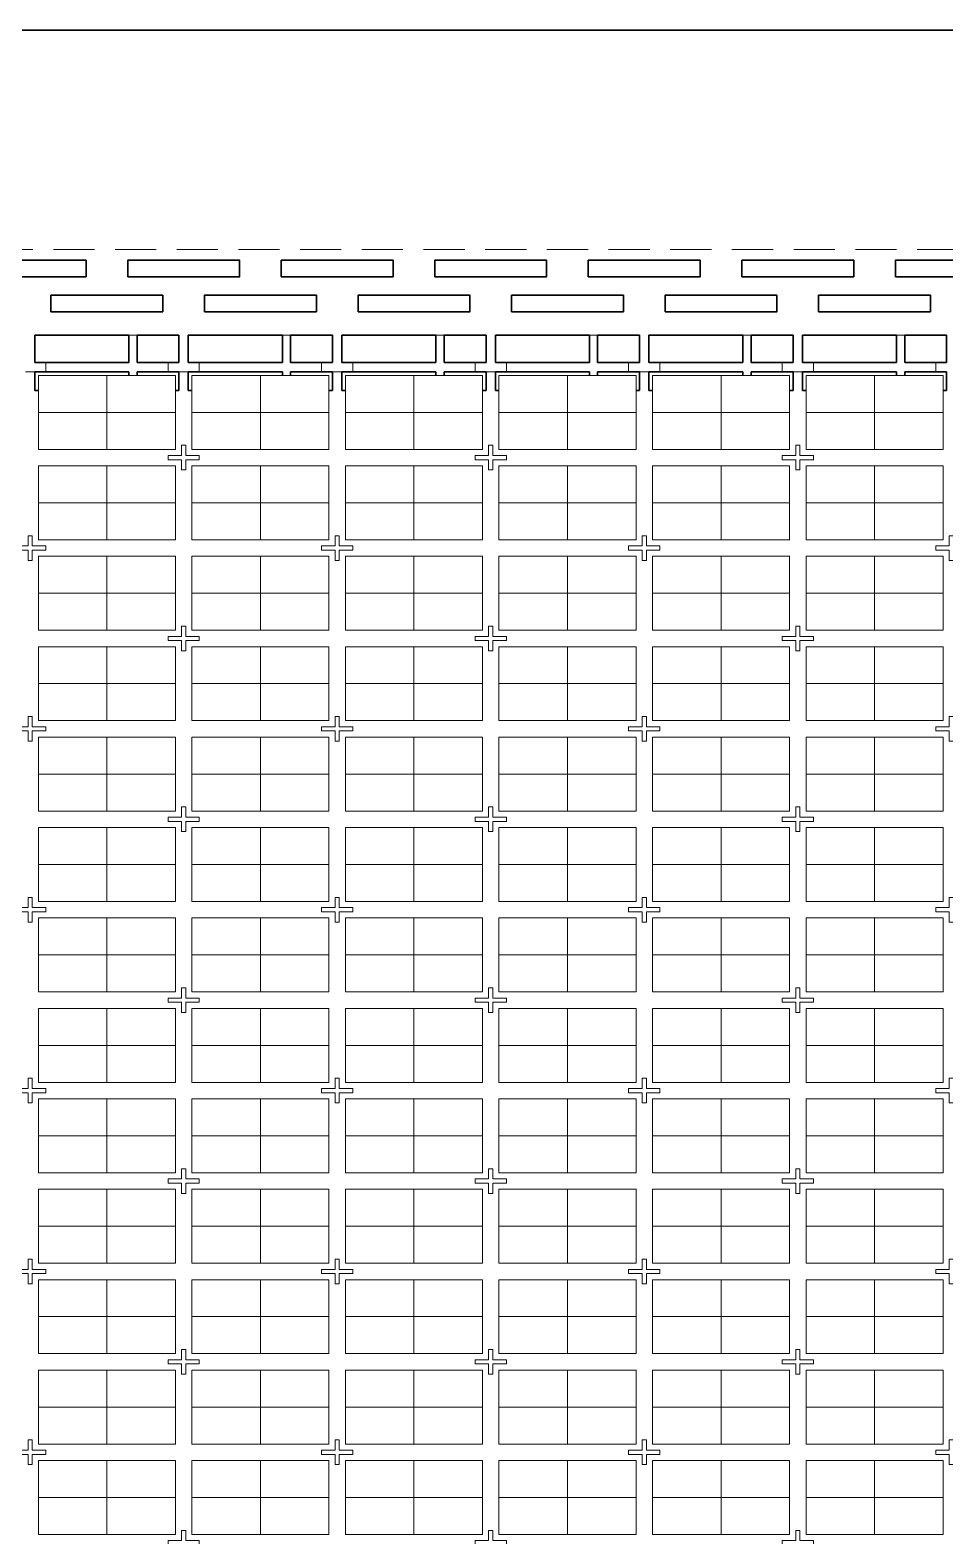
# Model space of a CAD drawing. Extents: x -109 to 32, y -47 to 43.
# Drawn here: x -28.02 to -11.34, y 4.98 to 32.46 of the extents above; entities that cross this region are included whole.
import ezdxf

# ---------------------------------------------------------------- set-up
doc = ezdxf.new("R2010")
doc.units = 0
doc.header["$LTSCALE"] = 3
doc.header["$MEASUREMENT"] = 0
for name, pattern in [('CENTER', [2, 1.25, -0.25, 0.25, -0.25]), ('HIDDEN', [0.375, 0.25, -0.125]), ('PHANTOM', [2.5, 1.25, -0.25, 0.25, -0.25, 0.25, -0.25])]:
    doc.linetypes.add(name, pattern=pattern)
for name, color, linetype, lineweight in [('CLIN', 1, 'CENTER', 15), ('DIM', 4, 'Continuous', 13), ('FULL METAL', 33, 'HIDDEN', 15), ('HIDN', 6, 'HIDDEN', 15), ('OBJ', 3, 'Continuous', 30), ('OBJ1', 7, 'Continuous', 30), ('OBJ3', 40, 'Continuous', 30), ('OBJ4', 7, 'Continuous', 30), ('PHANTOM', 5, 'PHANTOM', 15), ('SAW2', 3, 'HIDDEN', 13), ('TEXT', 2, 'Continuous', 20)]:
    doc.layers.add(name, color=color, linetype=linetype, lineweight=lineweight)

# ---------------------------------------------------------------- blocks, each defined once
blk = doc.blocks.new('*U3')
at = {"layer": 'OBJ1', "color": 0}
blk.add_lwpolyline([(-1.02, 0.15), (1.02, 0.15), (1.02, -0.15), (-1.02, -0.15)], close=True, dxfattribs=at)
blk = doc.blocks.new('*U2')
at = {"layer": 'OBJ1'}
for p in [(64.4, 0), (67.2, 0), (70, 0), (72.8, 0), (75.6, 0), (78.4, 0), (81.2, 0)]:
    blk.add_blockref('*U3', p, dxfattribs=at)
blk = doc.blocks.new('*U9')
at = {"layer": 'OBJ3'}
for p, q in [((-1.23, -0.005), (-1.23, -0.505)), ((-1.23, -0.005), (0.485, -0.005)), ((0.485, -0.005), (0.485, -0.505)), ((0.635, -0.005), (1.4, -0.005)), ((0.635, -0.005), (0.635, -0.505)), ((1.4, -0.005), (1.4, -0.505)), ((-1.23, -0.505), (0.485, -0.505)), ((0.635, -0.505), (1.4, -0.505))]:
    blk.add_line(p, q, dxfattribs=at)
at = {"layer": 'OBJ4'}
for p, q in [((-1.23, 0.165), (-1.23, 0.505)), ((-1.165, 0.505), (-1.23, 0.505)), ((1.335, 0.505), (1.4, 0.505)), ((1.4, 0.505), (1.4, 0.165)), ((-0.365, 0.165), (-1.23, 0.165)), ((0.485, 0.165), (-1.23, 0.165)), ((0.485, 0.23), (0.485, 0.165)), ((0.635, 0.23), (0.635, 0.165)), ((1.4, 0.165), (0.635, 0.165))]:
    blk.add_line(p, q, dxfattribs=at)
at = {"layer": 'SAW2'}
for p, q in [((-1.4, 0.165), (-1.23, 0.165)), ((-1.03, -0.005), (-1.03, 0.165)), ((1.2, -0.005), (1.2, 0.165)), ((0.635, -0.505), (0.485, -0.505))]:
    blk.add_line(p, q, dxfattribs=at)
blk = doc.blocks.new('*U8')
at = {"layer": 'DIM'}
for p in [(64.4, 0), (67.2, 0), (70, 0), (72.8, 0), (75.6, 0), (78.4, 0)]:
    blk.add_blockref('*U9', p, dxfattribs=at)
blk = doc.blocks.new('*U12')
at = {"layer": 'FULL METAL'}
blk.add_lwpolyline([(-0.038, 0.038), (-0.038, 0.225), (0.038, 0.225), (0.038, 0.038), (0.285, 0.038), (0.285, -0.038), (0.038, -0.038), (0.038, -0.225), (-0.038, -0.225), (-0.038, -0.038), (-0.285, -0.038), (-0.285, 0.038)], close=True, dxfattribs=at)
blk = doc.blocks.new('*U13')
at = {"layer": 'CLIN'}
for p in [(67.2, 59.4), (72.8, 59.4), (78.4, 59.4), (67.2, 56.1), (72.8, 56.1), (78.4, 56.1), (67.2, 52.8), (72.8, 52.8), (78.4, 52.8), (67.2, 49.5), (72.8, 49.5), (78.4, 49.5), (67.2, 46.2), (72.8, 46.2), (78.4, 46.2), (67.2, 42.9), (72.8, 42.9), (78.4, 42.9), (67.2, 39.6), (72.8, 39.6), (78.4, 39.6)]:
    blk.add_blockref('*U12', p, dxfattribs=at)
blk = doc.blocks.new('*U14')
at = {"layer": 'FULL METAL'}
blk.add_lwpolyline([(-0.038, 0.038), (-0.038, 0.225), (0.038, 0.225), (0.038, 0.038), (0.285, 0.038), (0.285, -0.038), (0.038, -0.038), (0.038, -0.225), (-0.038, -0.225), (-0.038, -0.038), (-0.285, -0.038), (-0.285, 0.038)], close=True, dxfattribs=at)
blk = doc.blocks.new('*U15')
at = {"layer": 'CLIN'}
for p in [(61.6, 56.1), (67.2, 56.1), (72.8, 56.1), (78.4, 56.1), (61.6, 52.8), (67.2, 52.8), (72.8, 52.8), (78.4, 52.8), (61.6, 49.5), (67.2, 49.5), (72.8, 49.5), (78.4, 49.5), (61.6, 46.2), (67.2, 46.2), (72.8, 46.2), (78.4, 46.2), (61.6, 42.9), (67.2, 42.9), (72.8, 42.9), (78.4, 42.9), (61.6, 39.6), (67.2, 39.6), (72.8, 39.6), (78.4, 39.6)]:
    blk.add_blockref('*U14', p, dxfattribs=at)

msp = doc.modelspace()

# ---------------------------------------------------------------- linework, layer by layer
at = {"layer": 'CLIN'}
for p, q in [((-26.6232, 26.1552), (-26.6232, 24.8052)), ((-26.6232, 26.1552), (-26.6232, 24.8052)), ((-23.8232, 26.1552), (-23.8232, 24.8052)), ((-23.8232, 26.1552), (-23.8232, 24.8052)), ((-21.0232, 26.1552), (-21.0232, 24.8052)), ((-21.0232, 26.1552), (-21.0232, 24.8052)), ((-18.2232, 26.1552), (-18.2232, 24.8052)), ((-18.2232, 26.1552), (-18.2232, 24.8052)), ((-15.4232, 26.1552), (-15.4232, 24.8052)), ((-15.4232, 26.1552), (-15.4232, 24.8052)), ((-12.6232, 26.1552), (-12.6232, 24.8052)), ((-12.6232, 26.1552), (-12.6232, 24.8052)), ((-27.8732, 25.4802), (-25.3732, 25.4802)), ((-27.8732, 25.4802), (-25.3732, 25.4802)), ((-25.0732, 25.4802), (-22.5732, 25.4802)), ((-25.0732, 25.4802), (-22.5732, 25.4802)), ((-22.2732, 25.4802), (-19.7732, 25.4802)), ((-22.2732, 25.4802), (-19.7732, 25.4802)), ((-19.4732, 25.4802), (-16.9732, 25.4802)), ((-19.4732, 25.4802), (-16.9732, 25.4802)), ((-16.6732, 25.4802), (-14.1732, 25.4802)), ((-16.6732, 25.4802), (-14.1732, 25.4802)), ((-13.8732, 25.4802), (-11.3732, 25.4802)), ((-13.8732, 25.4802), (-11.3732, 25.4802)), ((-26.6232, 24.5052), (-26.6232, 23.1552)), ((-26.6232, 24.5052), (-26.6232, 23.1552)), ((-23.8232, 24.5052), (-23.8232, 23.1552)), ((-23.8232, 24.5052), (-23.8232, 23.1552)), ((-21.0232, 24.5052), (-21.0232, 23.1552)), ((-21.0232, 24.5052), (-21.0232, 23.1552)), ((-18.2232, 24.5052), (-18.2232, 23.1552)), ((-18.2232, 24.5052), (-18.2232, 23.1552)), ((-15.4232, 24.5052), (-15.4232, 23.1552)), ((-15.4232, 24.5052), (-15.4232, 23.1552)), ((-12.6232, 24.5052), (-12.6232, 23.1552)), ((-12.6232, 24.5052), (-12.6232, 23.1552)), ((-27.8732, 23.8302), (-25.3732, 23.8302)), ((-27.8732, 23.8302), (-25.3732, 23.8302)), ((-25.0732, 23.8302), (-22.5732, 23.8302)), ((-25.0732, 23.8302), (-22.5732, 23.8302)), ((-22.2732, 23.8302), (-19.7732, 23.8302)), ((-22.2732, 23.8302), (-19.7732, 23.8302)), ((-19.4732, 23.8302), (-16.9732, 23.8302)), ((-19.4732, 23.8302), (-16.9732, 23.8302)), ((-16.6732, 23.8302), (-14.1732, 23.8302)), ((-16.6732, 23.8302), (-14.1732, 23.8302)), ((-13.8732, 23.8302), (-11.3732, 23.8302)), ((-13.8732, 23.8302), (-11.3732, 23.8302)), ((-26.6232, 22.8552), (-26.6232, 21.5052)), ((-26.6232, 22.8552), (-26.6232, 21.5052)), ((-23.8232, 22.8552), (-23.8232, 21.5052)), ((-23.8232, 22.8552), (-23.8232, 21.5052)), ((-21.0232, 22.8552), (-21.0232, 21.5052)), ((-21.0232, 22.8552), (-21.0232, 21.5052)), ((-18.2232, 22.8552), (-18.2232, 21.5052)), ((-18.2232, 22.8552), (-18.2232, 21.5052)), ((-15.4232, 22.8552), (-15.4232, 21.5052)), ((-15.4232, 22.8552), (-15.4232, 21.5052)), ((-12.6232, 22.8552), (-12.6232, 21.5052)), ((-12.6232, 22.8552), (-12.6232, 21.5052)), ((-27.8732, 22.1802), (-25.3732, 22.1802)), ((-27.8732, 22.1802), (-25.3732, 22.1802)), ((-25.0732, 22.1802), (-22.5732, 22.1802)), ((-25.0732, 22.1802), (-22.5732, 22.1802)), ((-22.2732, 22.1802), (-19.7732, 22.1802)), ((-22.2732, 22.1802), (-19.7732, 22.1802)), ((-19.4732, 22.1802), (-16.9732, 22.1802)), ((-19.4732, 22.1802), (-16.9732, 22.1802)), ((-16.6732, 22.1802), (-14.1732, 22.1802)), ((-16.6732, 22.1802), (-14.1732, 22.1802)), ((-13.8732, 22.1802), (-11.3732, 22.1802)), ((-13.8732, 22.1802), (-11.3732, 22.1802)), ((-26.6232, 21.2052), (-26.6232, 19.8552)), ((-26.6232, 21.2052), (-26.6232, 19.8552)), ((-23.8232, 21.2052), (-23.8232, 19.8552)), ((-23.8232, 21.2052), (-23.8232, 19.8552)), ((-21.0232, 21.2052), (-21.0232, 19.8552)), ((-21.0232, 21.2052), (-21.0232, 19.8552)), ((-18.2232, 21.2052), (-18.2232, 19.8552)), ((-18.2232, 21.2052), (-18.2232, 19.8552)), ((-15.4232, 21.2052), (-15.4232, 19.8552)), ((-15.4232, 21.2052), (-15.4232, 19.8552)), ((-12.6232, 21.2052), (-12.6232, 19.8552)), ((-12.6232, 21.2052), (-12.6232, 19.8552)), ((-27.8732, 20.5302), (-25.3732, 20.5302)), ((-27.8732, 20.5302), (-25.3732, 20.5302)), ((-25.0732, 20.5302), (-22.5732, 20.5302)), ((-25.0732, 20.5302), (-22.5732, 20.5302)), ((-22.2732, 20.5302), (-19.7732, 20.5302)), ((-22.2732, 20.5302), (-19.7732, 20.5302)), ((-19.4732, 20.5302), (-16.9732, 20.5302)), ((-19.4732, 20.5302), (-16.9732, 20.5302)), ((-16.6732, 20.5302), (-14.1732, 20.5302)), ((-16.6732, 20.5302), (-14.1732, 20.5302)), ((-13.8732, 20.5302), (-11.3732, 20.5302)), ((-13.8732, 20.5302), (-11.3732, 20.5302)), ((-26.6232, 19.5552), (-26.6232, 18.2052)), ((-26.6232, 19.5552), (-26.6232, 18.2052)), ((-23.8232, 19.5552), (-23.8232, 18.2052)), ((-23.8232, 19.5552), (-23.8232, 18.2052)), ((-21.0232, 19.5552), (-21.0232, 18.2052)), ((-21.0232, 19.5552), (-21.0232, 18.2052)), ((-18.2232, 19.5552), (-18.2232, 18.2052)), ((-18.2232, 19.5552), (-18.2232, 18.2052)), ((-15.4232, 19.5552), (-15.4232, 18.2052)), ((-15.4232, 19.5552), (-15.4232, 18.2052)), ((-12.6232, 19.5552), (-12.6232, 18.2052)), ((-12.6232, 19.5552), (-12.6232, 18.2052)), ((-27.8732, 18.8802), (-25.3732, 18.8802)), ((-27.8732, 18.8802), (-25.3732, 18.8802)), ((-25.0732, 18.8802), (-22.5732, 18.8802)), ((-25.0732, 18.8802), (-22.5732, 18.8802)), ((-22.2732, 18.8802), (-19.7732, 18.8802)), ((-22.2732, 18.8802), (-19.7732, 18.8802)), ((-19.4732, 18.8802), (-16.9732, 18.8802)), ((-19.4732, 18.8802), (-16.9732, 18.8802)), ((-16.6732, 18.8802), (-14.1732, 18.8802)), ((-16.6732, 18.8802), (-14.1732, 18.8802)), ((-13.8732, 18.8802), (-11.3732, 18.8802)), ((-13.8732, 18.8802), (-11.3732, 18.8802)), ((-26.6232, 17.9052), (-26.6232, 16.5552)), ((-26.6232, 17.9052), (-26.6232, 16.5552)), ((-23.8232, 17.9052), (-23.8232, 16.5552)), ((-23.8232, 17.9052), (-23.8232, 16.5552)), ((-21.0232, 17.9052), (-21.0232, 16.5552)), ((-21.0232, 17.9052), (-21.0232, 16.5552)), ((-18.2232, 17.9052), (-18.2232, 16.5552)), ((-18.2232, 17.9052), (-18.2232, 16.5552)), ((-15.4232, 17.9052), (-15.4232, 16.5552)), ((-15.4232, 17.9052), (-15.4232, 16.5552)), ((-12.6232, 17.9052), (-12.6232, 16.5552)), ((-12.6232, 17.9052), (-12.6232, 16.5552)), ((-27.8732, 17.2302), (-25.3732, 17.2302)), ((-27.8732, 17.2302), (-25.3732, 17.2302)), ((-25.0732, 17.2302), (-22.5732, 17.2302)), ((-25.0732, 17.2302), (-22.5732, 17.2302)), ((-22.2732, 17.2302), (-19.7732, 17.2302)), ((-22.2732, 17.2302), (-19.7732, 17.2302)), ((-19.4732, 17.2302), (-16.9732, 17.2302)), ((-19.4732, 17.2302), (-16.9732, 17.2302)), ((-16.6732, 17.2302), (-14.1732, 17.2302)), ((-16.6732, 17.2302), (-14.1732, 17.2302)), ((-13.8732, 17.2302), (-11.3732, 17.2302)), ((-13.8732, 17.2302), (-11.3732, 17.2302)), ((-26.6232, 16.2552), (-26.6232, 14.9052)), ((-26.6232, 16.2552), (-26.6232, 14.9052)), ((-23.8232, 16.2552), (-23.8232, 14.9052)), ((-23.8232, 16.2552), (-23.8232, 14.9052)), ((-21.0232, 16.2552), (-21.0232, 14.9052)), ((-21.0232, 16.2552), (-21.0232, 14.9052)), ((-18.2232, 16.2552), (-18.2232, 14.9052)), ((-18.2232, 16.2552), (-18.2232, 14.9052)), ((-15.4232, 16.2552), (-15.4232, 14.9052)), ((-15.4232, 16.2552), (-15.4232, 14.9052)), ((-12.6232, 16.2552), (-12.6232, 14.9052)), ((-12.6232, 16.2552), (-12.6232, 14.9052)), ((-27.8732, 15.5802), (-25.3732, 15.5802)), ((-27.8732, 15.5802), (-25.3732, 15.5802)), ((-25.0732, 15.5802), (-22.5732, 15.5802)), ((-25.0732, 15.5802), (-22.5732, 15.5802)), ((-22.2732, 15.5802), (-19.7732, 15.5802)), ((-22.2732, 15.5802), (-19.7732, 15.5802)), ((-19.4732, 15.5802), (-16.9732, 15.5802)), ((-19.4732, 15.5802), (-16.9732, 15.5802)), ((-16.6732, 15.5802), (-14.1732, 15.5802)), ((-16.6732, 15.5802), (-14.1732, 15.5802)), ((-13.8732, 15.5802), (-11.3732, 15.5802)), ((-13.8732, 15.5802), (-11.3732, 15.5802)), ((-26.6232, 14.6052), (-26.6232, 13.2552)), ((-26.6232, 14.6052), (-26.6232, 13.2552)), ((-23.8232, 14.6052), (-23.8232, 13.2552)), ((-23.8232, 14.6052), (-23.8232, 13.2552)), ((-21.0232, 14.6052), (-21.0232, 13.2552)), ((-21.0232, 14.6052), (-21.0232, 13.2552)), ((-18.2232, 14.6052), (-18.2232, 13.2552)), ((-18.2232, 14.6052), (-18.2232, 13.2552)), ((-15.4232, 14.6052), (-15.4232, 13.2552)), ((-15.4232, 14.6052), (-15.4232, 13.2552)), ((-12.6232, 14.6052), (-12.6232, 13.2552)), ((-12.6232, 14.6052), (-12.6232, 13.2552)), ((-27.8732, 13.9302), (-25.3732, 13.9302)), ((-27.8732, 13.9302), (-25.3732, 13.9302)), ((-25.0732, 13.9302), (-22.5732, 13.9302)), ((-25.0732, 13.9302), (-22.5732, 13.9302)), ((-22.2732, 13.9302), (-19.7732, 13.9302)), ((-22.2732, 13.9302), (-19.7732, 13.9302)), ((-19.4732, 13.9302), (-16.9732, 13.9302)), ((-19.4732, 13.9302), (-16.9732, 13.9302)), ((-16.6732, 13.9302), (-14.1732, 13.9302)), ((-16.6732, 13.9302), (-14.1732, 13.9302)), ((-13.8732, 13.9302), (-11.3732, 13.9302)), ((-13.8732, 13.9302), (-11.3732, 13.9302)), ((-26.6232, 12.9552), (-26.6232, 11.6052)), ((-26.6232, 12.9552), (-26.6232, 11.6052)), ((-23.8232, 12.9552), (-23.8232, 11.6052)), ((-23.8232, 12.9552), (-23.8232, 11.6052)), ((-21.0232, 12.9552), (-21.0232, 11.6052)), ((-21.0232, 12.9552), (-21.0232, 11.6052)), ((-18.2232, 12.9552), (-18.2232, 11.6052)), ((-18.2232, 12.9552), (-18.2232, 11.6052)), ((-15.4232, 12.9552), (-15.4232, 11.6052)), ((-15.4232, 12.9552), (-15.4232, 11.6052)), ((-12.6232, 12.9552), (-12.6232, 11.6052)), ((-12.6232, 12.9552), (-12.6232, 11.6052)), ((-27.8732, 12.2802), (-25.3732, 12.2802)), ((-27.8732, 12.2802), (-25.3732, 12.2802)), ((-25.0732, 12.2802), (-22.5732, 12.2802)), ((-25.0732, 12.2802), (-22.5732, 12.2802)), ((-22.2732, 12.2802), (-19.7732, 12.2802)), ((-22.2732, 12.2802), (-19.7732, 12.2802)), ((-19.4732, 12.2802), (-16.9732, 12.2802)), ((-19.4732, 12.2802), (-16.9732, 12.2802)), ((-16.6732, 12.2802), (-14.1732, 12.2802)), ((-16.6732, 12.2802), (-14.1732, 12.2802)), ((-13.8732, 12.2802), (-11.3732, 12.2802)), ((-13.8732, 12.2802), (-11.3732, 12.2802)), ((-26.6232, 11.3052), (-26.6232, 9.9552)), ((-26.6232, 11.3052), (-26.6232, 9.9552)), ((-23.8232, 11.3052), (-23.8232, 9.9552)), ((-23.8232, 11.3052), (-23.8232, 9.9552)), ((-21.0232, 11.3052), (-21.0232, 9.9552)), ((-21.0232, 11.3052), (-21.0232, 9.9552)), ((-18.2232, 11.3052), (-18.2232, 9.9552)), ((-18.2232, 11.3052), (-18.2232, 9.9552)), ((-15.4232, 11.3052), (-15.4232, 9.9552)), ((-15.4232, 11.3052), (-15.4232, 9.9552)), ((-12.6232, 11.3052), (-12.6232, 9.9552)), ((-12.6232, 11.3052), (-12.6232, 9.9552)), ((-27.8732, 10.6302), (-25.3732, 10.6302)), ((-27.8732, 10.6302), (-25.3732, 10.6302)), ((-25.0732, 10.6302), (-22.5732, 10.6302)), ((-25.0732, 10.6302), (-22.5732, 10.6302)), ((-22.2732, 10.6302), (-19.7732, 10.6302)), ((-22.2732, 10.6302), (-19.7732, 10.6302)), ((-19.4732, 10.6302), (-16.9732, 10.6302)), ((-19.4732, 10.6302), (-16.9732, 10.6302)), ((-16.6732, 10.6302), (-14.1732, 10.6302)), ((-16.6732, 10.6302), (-14.1732, 10.6302)), ((-13.8732, 10.6302), (-11.3732, 10.6302)), ((-13.8732, 10.6302), (-11.3732, 10.6302)), ((-26.6232, 9.6552), (-26.6232, 8.3052)), ((-26.6232, 9.6552), (-26.6232, 8.3052)), ((-23.8232, 9.6552), (-23.8232, 8.3052)), ((-23.8232, 9.6552), (-23.8232, 8.3052)), ((-21.0232, 9.6552), (-21.0232, 8.3052)), ((-21.0232, 9.6552), (-21.0232, 8.3052)), ((-18.2232, 9.6552), (-18.2232, 8.3052)), ((-18.2232, 9.6552), (-18.2232, 8.3052)), ((-15.4232, 9.6552), (-15.4232, 8.3052)), ((-15.4232, 9.6552), (-15.4232, 8.3052)), ((-12.6232, 9.6552), (-12.6232, 8.3052)), ((-12.6232, 9.6552), (-12.6232, 8.3052)), ((-27.8732, 8.9802), (-25.3732, 8.9802)), ((-27.8732, 8.9802), (-25.3732, 8.9802)), ((-25.0732, 8.9802), (-22.5732, 8.9802)), ((-25.0732, 8.9802), (-22.5732, 8.9802)), ((-22.2732, 8.9802), (-19.7732, 8.9802)), ((-22.2732, 8.9802), (-19.7732, 8.9802)), ((-19.4732, 8.9802), (-16.9732, 8.9802)), ((-19.4732, 8.9802), (-16.9732, 8.9802)), ((-16.6732, 8.9802), (-14.1732, 8.9802)), ((-16.6732, 8.9802), (-14.1732, 8.9802)), ((-13.8732, 8.9802), (-11.3732, 8.9802)), ((-13.8732, 8.9802), (-11.3732, 8.9802)), ((-26.6232, 8.0052), (-26.6232, 6.6552)), ((-26.6232, 8.0052), (-26.6232, 6.6552)), ((-23.8232, 8.0052), (-23.8232, 6.6552)), ((-23.8232, 8.0052), (-23.8232, 6.6552)), ((-21.0232, 8.0052), (-21.0232, 6.6552)), ((-21.0232, 8.0052), (-21.0232, 6.6552)), ((-18.2232, 8.0052), (-18.2232, 6.6552)), ((-18.2232, 8.0052), (-18.2232, 6.6552)), ((-15.4232, 8.0052), (-15.4232, 6.6552)), ((-15.4232, 8.0052), (-15.4232, 6.6552)), ((-12.6232, 8.0052), (-12.6232, 6.6552)), ((-12.6232, 8.0052), (-12.6232, 6.6552)), ((-27.8732, 7.3302), (-25.3732, 7.3302)), ((-27.8732, 7.3302), (-25.3732, 7.3302)), ((-25.0732, 7.3302), (-22.5732, 7.3302)), ((-25.0732, 7.3302), (-22.5732, 7.3302)), ((-22.2732, 7.3302), (-19.7732, 7.3302)), ((-22.2732, 7.3302), (-19.7732, 7.3302)), ((-19.4732, 7.3302), (-16.9732, 7.3302)), ((-19.4732, 7.3302), (-16.9732, 7.3302)), ((-16.6732, 7.3302), (-14.1732, 7.3302)), ((-16.6732, 7.3302), (-14.1732, 7.3302)), ((-13.8732, 7.3302), (-11.3732, 7.3302)), ((-13.8732, 7.3302), (-11.3732, 7.3302)), ((-26.6232, 6.3552), (-26.6232, 5.0052)), ((-26.6232, 6.3552), (-26.6232, 5.0052)), ((-23.8232, 6.3552), (-23.8232, 5.0052)), ((-23.8232, 6.3552), (-23.8232, 5.0052)), ((-21.0232, 6.3552), (-21.0232, 5.0052)), ((-21.0232, 6.3552), (-21.0232, 5.0052)), ((-18.2232, 6.3552), (-18.2232, 5.0052)), ((-18.2232, 6.3552), (-18.2232, 5.0052)), ((-15.4232, 6.3552), (-15.4232, 5.0052)), ((-15.4232, 6.3552), (-15.4232, 5.0052)), ((-12.6232, 6.3552), (-12.6232, 5.0052)), ((-12.6232, 6.3552), (-12.6232, 5.0052)), ((-27.8732, 5.6802), (-25.3732, 5.6802)), ((-27.8732, 5.6802), (-25.3732, 5.6802)), ((-25.0732, 5.6802), (-22.5732, 5.6802)), ((-25.0732, 5.6802), (-22.5732, 5.6802)), ((-22.2732, 5.6802), (-19.7732, 5.6802)), ((-22.2732, 5.6802), (-19.7732, 5.6802)), ((-19.4732, 5.6802), (-16.9732, 5.6802)), ((-19.4732, 5.6802), (-16.9732, 5.6802)), ((-16.6732, 5.6802), (-14.1732, 5.6802)), ((-16.6732, 5.6802), (-14.1732, 5.6802)), ((-13.8732, 5.6802), (-11.3732, 5.6802)), ((-13.8732, 5.6802), (-11.3732, 5.6802))]:
    msp.add_line(p, q, dxfattribs=at)
at = {"layer": 'HIDN'}
msp.add_lwpolyline([(19.2768, 28.4552), (-97.7232, 28.4552), (-97.7232, -38.5448), (19.2768, -38.5448)], close=True, dxfattribs=at)
at = {"layer": 'OBJ'}
msp.add_line((23.9497, 32.4552), (-97.2232, 32.4552), dxfattribs=at)
at = {"layer": 'OBJ1'}
for p, q in [((-25.6032, 27.6177), (-27.6007, 27.6177)), ((-22.8032, 27.6177), (-24.8007, 27.6177)), ((-20.0032, 27.6177), (-22.0007, 27.6177)), ((-17.2032, 27.6177), (-19.2007, 27.6177)), ((-14.4032, 27.6177), (-16.4007, 27.6177)), ((-11.6032, 27.6177), (-13.6007, 27.6177)), ((-27.6007, 27.3177), (-25.6032, 27.3177)), ((-24.8007, 27.3177), (-22.8032, 27.3177)), ((-22.0007, 27.3177), (-20.0032, 27.3177)), ((-19.2007, 27.3177), (-17.2032, 27.3177)), ((-16.4007, 27.3177), (-14.4032, 27.3177)), ((-13.6007, 27.3177), (-11.6032, 27.3177))]:
    msp.add_line(p, q, dxfattribs=at)
at = {"layer": 'OBJ1', "color": 0}
for points in [[(-27.6432, 27.3177), (-25.6032, 27.3177), (-25.6032, 27.6177), (-27.6432, 27.6177)], [(-24.8432, 27.3177), (-22.8032, 27.3177), (-22.8032, 27.6177), (-24.8432, 27.6177)], [(-22.0432, 27.3177), (-20.0032, 27.3177), (-20.0032, 27.6177), (-22.0432, 27.6177)], [(-19.2432, 27.3177), (-17.2032, 27.3177), (-17.2032, 27.6177), (-19.2432, 27.6177)], [(-16.4432, 27.3177), (-14.4032, 27.3177), (-14.4032, 27.6177), (-16.4432, 27.6177)], [(-13.6432, 27.3177), (-11.6032, 27.3177), (-11.6032, 27.6177), (-13.6432, 27.6177)]]:
    msp.add_lwpolyline(points, close=True, dxfattribs=at)
at = {"layer": 'PHANTOM'}
for points in [[(-27.8732, 26.1552), (-25.3732, 26.1552), (-25.3732, 24.8052), (-27.8732, 24.8052)], [(-27.8732, 26.1552), (-25.3732, 26.1552), (-25.3732, 24.8052), (-27.8732, 24.8052)], [(-25.0732, 26.1552), (-22.5732, 26.1552), (-22.5732, 24.8052), (-25.0732, 24.8052)], [(-25.0732, 26.1552), (-22.5732, 26.1552), (-22.5732, 24.8052), (-25.0732, 24.8052)], [(-22.2732, 26.1552), (-19.7732, 26.1552), (-19.7732, 24.8052), (-22.2732, 24.8052)], [(-22.2732, 26.1552), (-19.7732, 26.1552), (-19.7732, 24.8052), (-22.2732, 24.8052)], [(-19.4732, 26.1552), (-16.9732, 26.1552), (-16.9732, 24.8052), (-19.4732, 24.8052)], [(-19.4732, 26.1552), (-16.9732, 26.1552), (-16.9732, 24.8052), (-19.4732, 24.8052)], [(-16.6732, 26.1552), (-14.1732, 26.1552), (-14.1732, 24.8052), (-16.6732, 24.8052)], [(-16.6732, 26.1552), (-14.1732, 26.1552), (-14.1732, 24.8052), (-16.6732, 24.8052)], [(-13.8732, 26.1552), (-11.3732, 26.1552), (-11.3732, 24.8052), (-13.8732, 24.8052)], [(-13.8732, 26.1552), (-11.3732, 26.1552), (-11.3732, 24.8052), (-13.8732, 24.8052)], [(-27.8732, 24.5052), (-25.3732, 24.5052), (-25.3732, 23.1552), (-27.8732, 23.1552)], [(-27.8732, 24.5052), (-25.3732, 24.5052), (-25.3732, 23.1552), (-27.8732, 23.1552)], [(-25.0732, 24.5052), (-22.5732, 24.5052), (-22.5732, 23.1552), (-25.0732, 23.1552)], [(-25.0732, 24.5052), (-22.5732, 24.5052), (-22.5732, 23.1552), (-25.0732, 23.1552)], [(-22.2732, 24.5052), (-19.7732, 24.5052), (-19.7732, 23.1552), (-22.2732, 23.1552)], [(-22.2732, 24.5052), (-19.7732, 24.5052), (-19.7732, 23.1552), (-22.2732, 23.1552)], [(-19.4732, 24.5052), (-16.9732, 24.5052), (-16.9732, 23.1552), (-19.4732, 23.1552)], [(-19.4732, 24.5052), (-16.9732, 24.5052), (-16.9732, 23.1552), (-19.4732, 23.1552)], [(-16.6732, 24.5052), (-14.1732, 24.5052), (-14.1732, 23.1552), (-16.6732, 23.1552)], [(-16.6732, 24.5052), (-14.1732, 24.5052), (-14.1732, 23.1552), (-16.6732, 23.1552)], [(-13.8732, 24.5052), (-11.3732, 24.5052), (-11.3732, 23.1552), (-13.8732, 23.1552)], [(-13.8732, 24.5052), (-11.3732, 24.5052), (-11.3732, 23.1552), (-13.8732, 23.1552)], [(-27.8732, 22.8552), (-25.3732, 22.8552), (-25.3732, 21.5052), (-27.8732, 21.5052)], [(-27.8732, 22.8552), (-25.3732, 22.8552), (-25.3732, 21.5052), (-27.8732, 21.5052)], [(-25.0732, 22.8552), (-22.5732, 22.8552), (-22.5732, 21.5052), (-25.0732, 21.5052)], [(-25.0732, 22.8552), (-22.5732, 22.8552), (-22.5732, 21.5052), (-25.0732, 21.5052)], [(-22.2732, 22.8552), (-19.7732, 22.8552), (-19.7732, 21.5052), (-22.2732, 21.5052)], [(-22.2732, 22.8552), (-19.7732, 22.8552), (-19.7732, 21.5052), (-22.2732, 21.5052)], [(-19.4732, 22.8552), (-16.9732, 22.8552), (-16.9732, 21.5052), (-19.4732, 21.5052)], [(-19.4732, 22.8552), (-16.9732, 22.8552), (-16.9732, 21.5052), (-19.4732, 21.5052)], [(-16.6732, 22.8552), (-14.1732, 22.8552), (-14.1732, 21.5052), (-16.6732, 21.5052)], [(-16.6732, 22.8552), (-14.1732, 22.8552), (-14.1732, 21.5052), (-16.6732, 21.5052)], [(-13.8732, 22.8552), (-11.3732, 22.8552), (-11.3732, 21.5052), (-13.8732, 21.5052)], [(-13.8732, 22.8552), (-11.3732, 22.8552), (-11.3732, 21.5052), (-13.8732, 21.5052)], [(-27.8732, 21.2052), (-25.3732, 21.2052), (-25.3732, 19.8552), (-27.8732, 19.8552)], [(-27.8732, 21.2052), (-25.3732, 21.2052), (-25.3732, 19.8552), (-27.8732, 19.8552)], [(-25.0732, 21.2052), (-22.5732, 21.2052), (-22.5732, 19.8552), (-25.0732, 19.8552)], [(-25.0732, 21.2052), (-22.5732, 21.2052), (-22.5732, 19.8552), (-25.0732, 19.8552)], [(-22.2732, 21.2052), (-19.7732, 21.2052), (-19.7732, 19.8552), (-22.2732, 19.8552)], [(-22.2732, 21.2052), (-19.7732, 21.2052), (-19.7732, 19.8552), (-22.2732, 19.8552)], [(-19.4732, 21.2052), (-16.9732, 21.2052), (-16.9732, 19.8552), (-19.4732, 19.8552)], [(-19.4732, 21.2052), (-16.9732, 21.2052), (-16.9732, 19.8552), (-19.4732, 19.8552)], [(-16.6732, 21.2052), (-14.1732, 21.2052), (-14.1732, 19.8552), (-16.6732, 19.8552)], [(-16.6732, 21.2052), (-14.1732, 21.2052), (-14.1732, 19.8552), (-16.6732, 19.8552)], [(-13.8732, 21.2052), (-11.3732, 21.2052), (-11.3732, 19.8552), (-13.8732, 19.8552)], [(-13.8732, 21.2052), (-11.3732, 21.2052), (-11.3732, 19.8552), (-13.8732, 19.8552)], [(-27.8732, 19.5552), (-25.3732, 19.5552), (-25.3732, 18.2052), (-27.8732, 18.2052)], [(-27.8732, 19.5552), (-25.3732, 19.5552), (-25.3732, 18.2052), (-27.8732, 18.2052)], [(-25.0732, 19.5552), (-22.5732, 19.5552), (-22.5732, 18.2052), (-25.0732, 18.2052)], [(-25.0732, 19.5552), (-22.5732, 19.5552), (-22.5732, 18.2052), (-25.0732, 18.2052)], [(-22.2732, 19.5552), (-19.7732, 19.5552), (-19.7732, 18.2052), (-22.2732, 18.2052)], [(-22.2732, 19.5552), (-19.7732, 19.5552), (-19.7732, 18.2052), (-22.2732, 18.2052)], [(-19.4732, 19.5552), (-16.9732, 19.5552), (-16.9732, 18.2052), (-19.4732, 18.2052)], [(-19.4732, 19.5552), (-16.9732, 19.5552), (-16.9732, 18.2052), (-19.4732, 18.2052)], [(-16.6732, 19.5552), (-14.1732, 19.5552), (-14.1732, 18.2052), (-16.6732, 18.2052)], [(-16.6732, 19.5552), (-14.1732, 19.5552), (-14.1732, 18.2052), (-16.6732, 18.2052)], [(-13.8732, 19.5552), (-11.3732, 19.5552), (-11.3732, 18.2052), (-13.8732, 18.2052)], [(-13.8732, 19.5552), (-11.3732, 19.5552), (-11.3732, 18.2052), (-13.8732, 18.2052)], [(-27.8732, 17.9052), (-25.3732, 17.9052), (-25.3732, 16.5552), (-27.8732, 16.5552)], [(-27.8732, 17.9052), (-25.3732, 17.9052), (-25.3732, 16.5552), (-27.8732, 16.5552)], [(-25.0732, 17.9052), (-22.5732, 17.9052), (-22.5732, 16.5552), (-25.0732, 16.5552)], [(-25.0732, 17.9052), (-22.5732, 17.9052), (-22.5732, 16.5552), (-25.0732, 16.5552)], [(-22.2732, 17.9052), (-19.7732, 17.9052), (-19.7732, 16.5552), (-22.2732, 16.5552)], [(-22.2732, 17.9052), (-19.7732, 17.9052), (-19.7732, 16.5552), (-22.2732, 16.5552)], [(-19.4732, 17.9052), (-16.9732, 17.9052), (-16.9732, 16.5552), (-19.4732, 16.5552)], [(-19.4732, 17.9052), (-16.9732, 17.9052), (-16.9732, 16.5552), (-19.4732, 16.5552)], [(-16.6732, 17.9052), (-14.1732, 17.9052), (-14.1732, 16.5552), (-16.6732, 16.5552)], [(-16.6732, 17.9052), (-14.1732, 17.9052), (-14.1732, 16.5552), (-16.6732, 16.5552)], [(-13.8732, 17.9052), (-11.3732, 17.9052), (-11.3732, 16.5552), (-13.8732, 16.5552)], [(-13.8732, 17.9052), (-11.3732, 17.9052), (-11.3732, 16.5552), (-13.8732, 16.5552)], [(-27.8732, 16.2552), (-25.3732, 16.2552), (-25.3732, 14.9052), (-27.8732, 14.9052)], [(-27.8732, 16.2552), (-25.3732, 16.2552), (-25.3732, 14.9052), (-27.8732, 14.9052)], [(-25.0732, 16.2552), (-22.5732, 16.2552), (-22.5732, 14.9052), (-25.0732, 14.9052)], [(-25.0732, 16.2552), (-22.5732, 16.2552), (-22.5732, 14.9052), (-25.0732, 14.9052)], [(-22.2732, 16.2552), (-19.7732, 16.2552), (-19.7732, 14.9052), (-22.2732, 14.9052)], [(-22.2732, 16.2552), (-19.7732, 16.2552), (-19.7732, 14.9052), (-22.2732, 14.9052)], [(-19.4732, 16.2552), (-16.9732, 16.2552), (-16.9732, 14.9052), (-19.4732, 14.9052)], [(-19.4732, 16.2552), (-16.9732, 16.2552), (-16.9732, 14.9052), (-19.4732, 14.9052)], [(-16.6732, 16.2552), (-14.1732, 16.2552), (-14.1732, 14.9052), (-16.6732, 14.9052)], [(-16.6732, 16.2552), (-14.1732, 16.2552), (-14.1732, 14.9052), (-16.6732, 14.9052)], [(-13.8732, 16.2552), (-11.3732, 16.2552), (-11.3732, 14.9052), (-13.8732, 14.9052)], [(-13.8732, 16.2552), (-11.3732, 16.2552), (-11.3732, 14.9052), (-13.8732, 14.9052)], [(-27.8732, 14.6052), (-25.3732, 14.6052), (-25.3732, 13.2552), (-27.8732, 13.2552)], [(-27.8732, 14.6052), (-25.3732, 14.6052), (-25.3732, 13.2552), (-27.8732, 13.2552)], [(-25.0732, 14.6052), (-22.5732, 14.6052), (-22.5732, 13.2552), (-25.0732, 13.2552)], [(-25.0732, 14.6052), (-22.5732, 14.6052), (-22.5732, 13.2552), (-25.0732, 13.2552)], [(-22.2732, 14.6052), (-19.7732, 14.6052), (-19.7732, 13.2552), (-22.2732, 13.2552)], [(-22.2732, 14.6052), (-19.7732, 14.6052), (-19.7732, 13.2552), (-22.2732, 13.2552)], [(-19.4732, 14.6052), (-16.9732, 14.6052), (-16.9732, 13.2552), (-19.4732, 13.2552)], [(-19.4732, 14.6052), (-16.9732, 14.6052), (-16.9732, 13.2552), (-19.4732, 13.2552)], [(-16.6732, 14.6052), (-14.1732, 14.6052), (-14.1732, 13.2552), (-16.6732, 13.2552)], [(-16.6732, 14.6052), (-14.1732, 14.6052), (-14.1732, 13.2552), (-16.6732, 13.2552)], [(-13.8732, 14.6052), (-11.3732, 14.6052), (-11.3732, 13.2552), (-13.8732, 13.2552)], [(-13.8732, 14.6052), (-11.3732, 14.6052), (-11.3732, 13.2552), (-13.8732, 13.2552)], [(-27.8732, 12.9552), (-25.3732, 12.9552), (-25.3732, 11.6052), (-27.8732, 11.6052)], [(-27.8732, 12.9552), (-25.3732, 12.9552), (-25.3732, 11.6052), (-27.8732, 11.6052)], [(-25.0732, 12.9552), (-22.5732, 12.9552), (-22.5732, 11.6052), (-25.0732, 11.6052)], [(-25.0732, 12.9552), (-22.5732, 12.9552), (-22.5732, 11.6052), (-25.0732, 11.6052)], [(-22.2732, 12.9552), (-19.7732, 12.9552), (-19.7732, 11.6052), (-22.2732, 11.6052)], [(-22.2732, 12.9552), (-19.7732, 12.9552), (-19.7732, 11.6052), (-22.2732, 11.6052)], [(-19.4732, 12.9552), (-16.9732, 12.9552), (-16.9732, 11.6052), (-19.4732, 11.6052)], [(-19.4732, 12.9552), (-16.9732, 12.9552), (-16.9732, 11.6052), (-19.4732, 11.6052)], [(-16.6732, 12.9552), (-14.1732, 12.9552), (-14.1732, 11.6052), (-16.6732, 11.6052)], [(-16.6732, 12.9552), (-14.1732, 12.9552), (-14.1732, 11.6052), (-16.6732, 11.6052)], [(-13.8732, 12.9552), (-11.3732, 12.9552), (-11.3732, 11.6052), (-13.8732, 11.6052)], [(-13.8732, 12.9552), (-11.3732, 12.9552), (-11.3732, 11.6052), (-13.8732, 11.6052)], [(-27.8732, 11.3052), (-25.3732, 11.3052), (-25.3732, 9.9552), (-27.8732, 9.9552)], [(-27.8732, 11.3052), (-25.3732, 11.3052), (-25.3732, 9.9552), (-27.8732, 9.9552)], [(-25.0732, 11.3052), (-22.5732, 11.3052), (-22.5732, 9.9552), (-25.0732, 9.9552)], [(-25.0732, 11.3052), (-22.5732, 11.3052), (-22.5732, 9.9552), (-25.0732, 9.9552)], [(-22.2732, 11.3052), (-19.7732, 11.3052), (-19.7732, 9.9552), (-22.2732, 9.9552)], [(-22.2732, 11.3052), (-19.7732, 11.3052), (-19.7732, 9.9552), (-22.2732, 9.9552)], [(-19.4732, 11.3052), (-16.9732, 11.3052), (-16.9732, 9.9552), (-19.4732, 9.9552)], [(-19.4732, 11.3052), (-16.9732, 11.3052), (-16.9732, 9.9552), (-19.4732, 9.9552)], [(-16.6732, 11.3052), (-14.1732, 11.3052), (-14.1732, 9.9552), (-16.6732, 9.9552)], [(-16.6732, 11.3052), (-14.1732, 11.3052), (-14.1732, 9.9552), (-16.6732, 9.9552)], [(-13.8732, 11.3052), (-11.3732, 11.3052), (-11.3732, 9.9552), (-13.8732, 9.9552)], [(-13.8732, 11.3052), (-11.3732, 11.3052), (-11.3732, 9.9552), (-13.8732, 9.9552)], [(-27.8732, 9.6552), (-25.3732, 9.6552), (-25.3732, 8.3052), (-27.8732, 8.3052)], [(-27.8732, 9.6552), (-25.3732, 9.6552), (-25.3732, 8.3052), (-27.8732, 8.3052)], [(-25.0732, 9.6552), (-22.5732, 9.6552), (-22.5732, 8.3052), (-25.0732, 8.3052)], [(-25.0732, 9.6552), (-22.5732, 9.6552), (-22.5732, 8.3052), (-25.0732, 8.3052)], [(-22.2732, 9.6552), (-19.7732, 9.6552), (-19.7732, 8.3052), (-22.2732, 8.3052)], [(-22.2732, 9.6552), (-19.7732, 9.6552), (-19.7732, 8.3052), (-22.2732, 8.3052)], [(-19.4732, 9.6552), (-16.9732, 9.6552), (-16.9732, 8.3052), (-19.4732, 8.3052)], [(-19.4732, 9.6552), (-16.9732, 9.6552), (-16.9732, 8.3052), (-19.4732, 8.3052)], [(-16.6732, 9.6552), (-14.1732, 9.6552), (-14.1732, 8.3052), (-16.6732, 8.3052)], [(-16.6732, 9.6552), (-14.1732, 9.6552), (-14.1732, 8.3052), (-16.6732, 8.3052)], [(-13.8732, 9.6552), (-11.3732, 9.6552), (-11.3732, 8.3052), (-13.8732, 8.3052)], [(-13.8732, 9.6552), (-11.3732, 9.6552), (-11.3732, 8.3052), (-13.8732, 8.3052)], [(-27.8732, 8.0052), (-25.3732, 8.0052), (-25.3732, 6.6552), (-27.8732, 6.6552)], [(-27.8732, 8.0052), (-25.3732, 8.0052), (-25.3732, 6.6552), (-27.8732, 6.6552)], [(-25.0732, 8.0052), (-22.5732, 8.0052), (-22.5732, 6.6552), (-25.0732, 6.6552)], [(-25.0732, 8.0052), (-22.5732, 8.0052), (-22.5732, 6.6552), (-25.0732, 6.6552)], [(-22.2732, 8.0052), (-19.7732, 8.0052), (-19.7732, 6.6552), (-22.2732, 6.6552)], [(-22.2732, 8.0052), (-19.7732, 8.0052), (-19.7732, 6.6552), (-22.2732, 6.6552)], [(-19.4732, 8.0052), (-16.9732, 8.0052), (-16.9732, 6.6552), (-19.4732, 6.6552)], [(-19.4732, 8.0052), (-16.9732, 8.0052), (-16.9732, 6.6552), (-19.4732, 6.6552)], [(-16.6732, 8.0052), (-14.1732, 8.0052), (-14.1732, 6.6552), (-16.6732, 6.6552)], [(-16.6732, 8.0052), (-14.1732, 8.0052), (-14.1732, 6.6552), (-16.6732, 6.6552)], [(-13.8732, 8.0052), (-11.3732, 8.0052), (-11.3732, 6.6552), (-13.8732, 6.6552)], [(-13.8732, 8.0052), (-11.3732, 8.0052), (-11.3732, 6.6552), (-13.8732, 6.6552)], [(-27.8732, 6.3552), (-25.3732, 6.3552), (-25.3732, 5.0052), (-27.8732, 5.0052)], [(-27.8732, 6.3552), (-25.3732, 6.3552), (-25.3732, 5.0052), (-27.8732, 5.0052)], [(-25.0732, 6.3552), (-22.5732, 6.3552), (-22.5732, 5.0052), (-25.0732, 5.0052)], [(-25.0732, 6.3552), (-22.5732, 6.3552), (-22.5732, 5.0052), (-25.0732, 5.0052)], [(-22.2732, 6.3552), (-19.7732, 6.3552), (-19.7732, 5.0052), (-22.2732, 5.0052)], [(-22.2732, 6.3552), (-19.7732, 6.3552), (-19.7732, 5.0052), (-22.2732, 5.0052)], [(-19.4732, 6.3552), (-16.9732, 6.3552), (-16.9732, 5.0052), (-19.4732, 5.0052)], [(-19.4732, 6.3552), (-16.9732, 6.3552), (-16.9732, 5.0052), (-19.4732, 5.0052)], [(-16.6732, 6.3552), (-14.1732, 6.3552), (-14.1732, 5.0052), (-16.6732, 5.0052)], [(-16.6732, 6.3552), (-14.1732, 6.3552), (-14.1732, 5.0052), (-16.6732, 5.0052)], [(-13.8732, 6.3552), (-11.3732, 6.3552), (-11.3732, 5.0052), (-13.8732, 5.0052)], [(-13.8732, 6.3552), (-11.3732, 6.3552), (-11.3732, 5.0052), (-13.8732, 5.0052)]]:
    msp.add_lwpolyline(points, close=True, dxfattribs=at)
at = {"layer": 'TEXT', "color": 0}
for p, q in [((-25.6032, 27.3177), (-25.6032, 27.6177)), ((-22.8032, 27.3177), (-22.8032, 27.6177)), ((-20.0032, 27.3177), (-20.0032, 27.6177)), ((-17.2032, 27.3177), (-17.2032, 27.6177)), ((-14.4032, 27.3177), (-14.4032, 27.6177)), ((-11.6032, 27.3177), (-11.6032, 27.6177))]:
    msp.add_line(p, q, dxfattribs=at)

# ---------------------------------------------------------------- block references
at = {"layer": 'CLIN'}
for name, p in [('*U13', (-92.4232, -34.7448)), ('*U15', (-89.6232, -33.0948))]:
    msp.add_blockref(name, p, dxfattribs=at)
at = {"layer": 'DIM', "xscale": -1, "rotation": 180}
msp.add_blockref('*U8', (-91.1082, 26.3852), dxfattribs=at)
at = {"layer": 'OBJ1', "xscale": -1, "rotation": 180}
msp.add_blockref('*U2', (-92.4232, 28.1052), dxfattribs=at)

doc.saveas('drawing.dxf')
